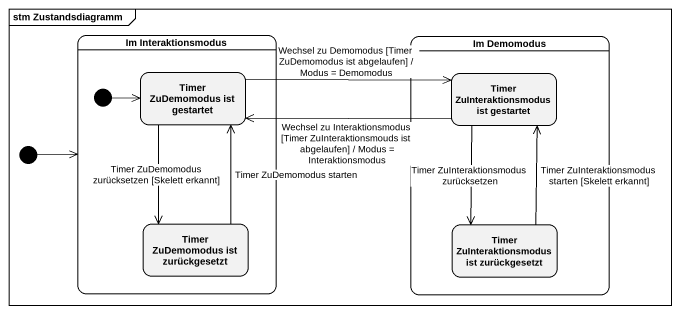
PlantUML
@startuml
mainframe stm Zustandsdiagramm
hide empty description
state "Im Interaktionsmodus" as Im_Interaktionsmodus {
  state "Timer ZuDemomodus ist gestartet" as Timer_ZuDemomodus_ist
  state "Timer ZuDemomodus ist zurückgesetzt" as Timer_ZuDemomodus_ist_2
  [*] -right-> Timer_ZuDemomodus_ist
}
state "Im Demomodus" as Im_Demomodus {
  state "Timer ZuInteraktionsmodus ist gestartet" as Timer_ZuInteraktionsmodus
  state "Timer ZuInteraktionsmodus ist zurückgesetzt" as Timer_ZuInteraktionsmodus_2
}
[*] -right-> Im_Interaktionsmodus
Timer_ZuDemomodus_ist -right-> Timer_ZuInteraktionsmodus : Wechsel zu Demomodus [Timer ZuDemomodus ist abgelaufen] / Modus = Demomodus
Timer_ZuDemomodus_ist --> Timer_ZuDemomodus_ist_2 : Timer ZuDemomodus zurücksetzen [Skelett erkannt]
Timer_ZuInteraktionsmodus -left-> Timer_ZuDemomodus_ist : Wechsel zu Interaktionsmodus [Timer ZuInteraktionsmouds ist abgelaufen] / Modus = Interaktionsmodus
Timer_ZuInteraktionsmodus --> Timer_ZuInteraktionsmodus_2 : Timer ZuInteraktionsmodus zurücksetzen
Timer_ZuDemomodus_ist_2 -up-> Timer_ZuDemomodus_ist : Timer ZuDemomodus starten
Timer_ZuInteraktionsmodus_2 -up-> Timer_ZuInteraktionsmodus : Timer ZuInteraktionsmodus starten [Skelett erkannt]
@enduml
